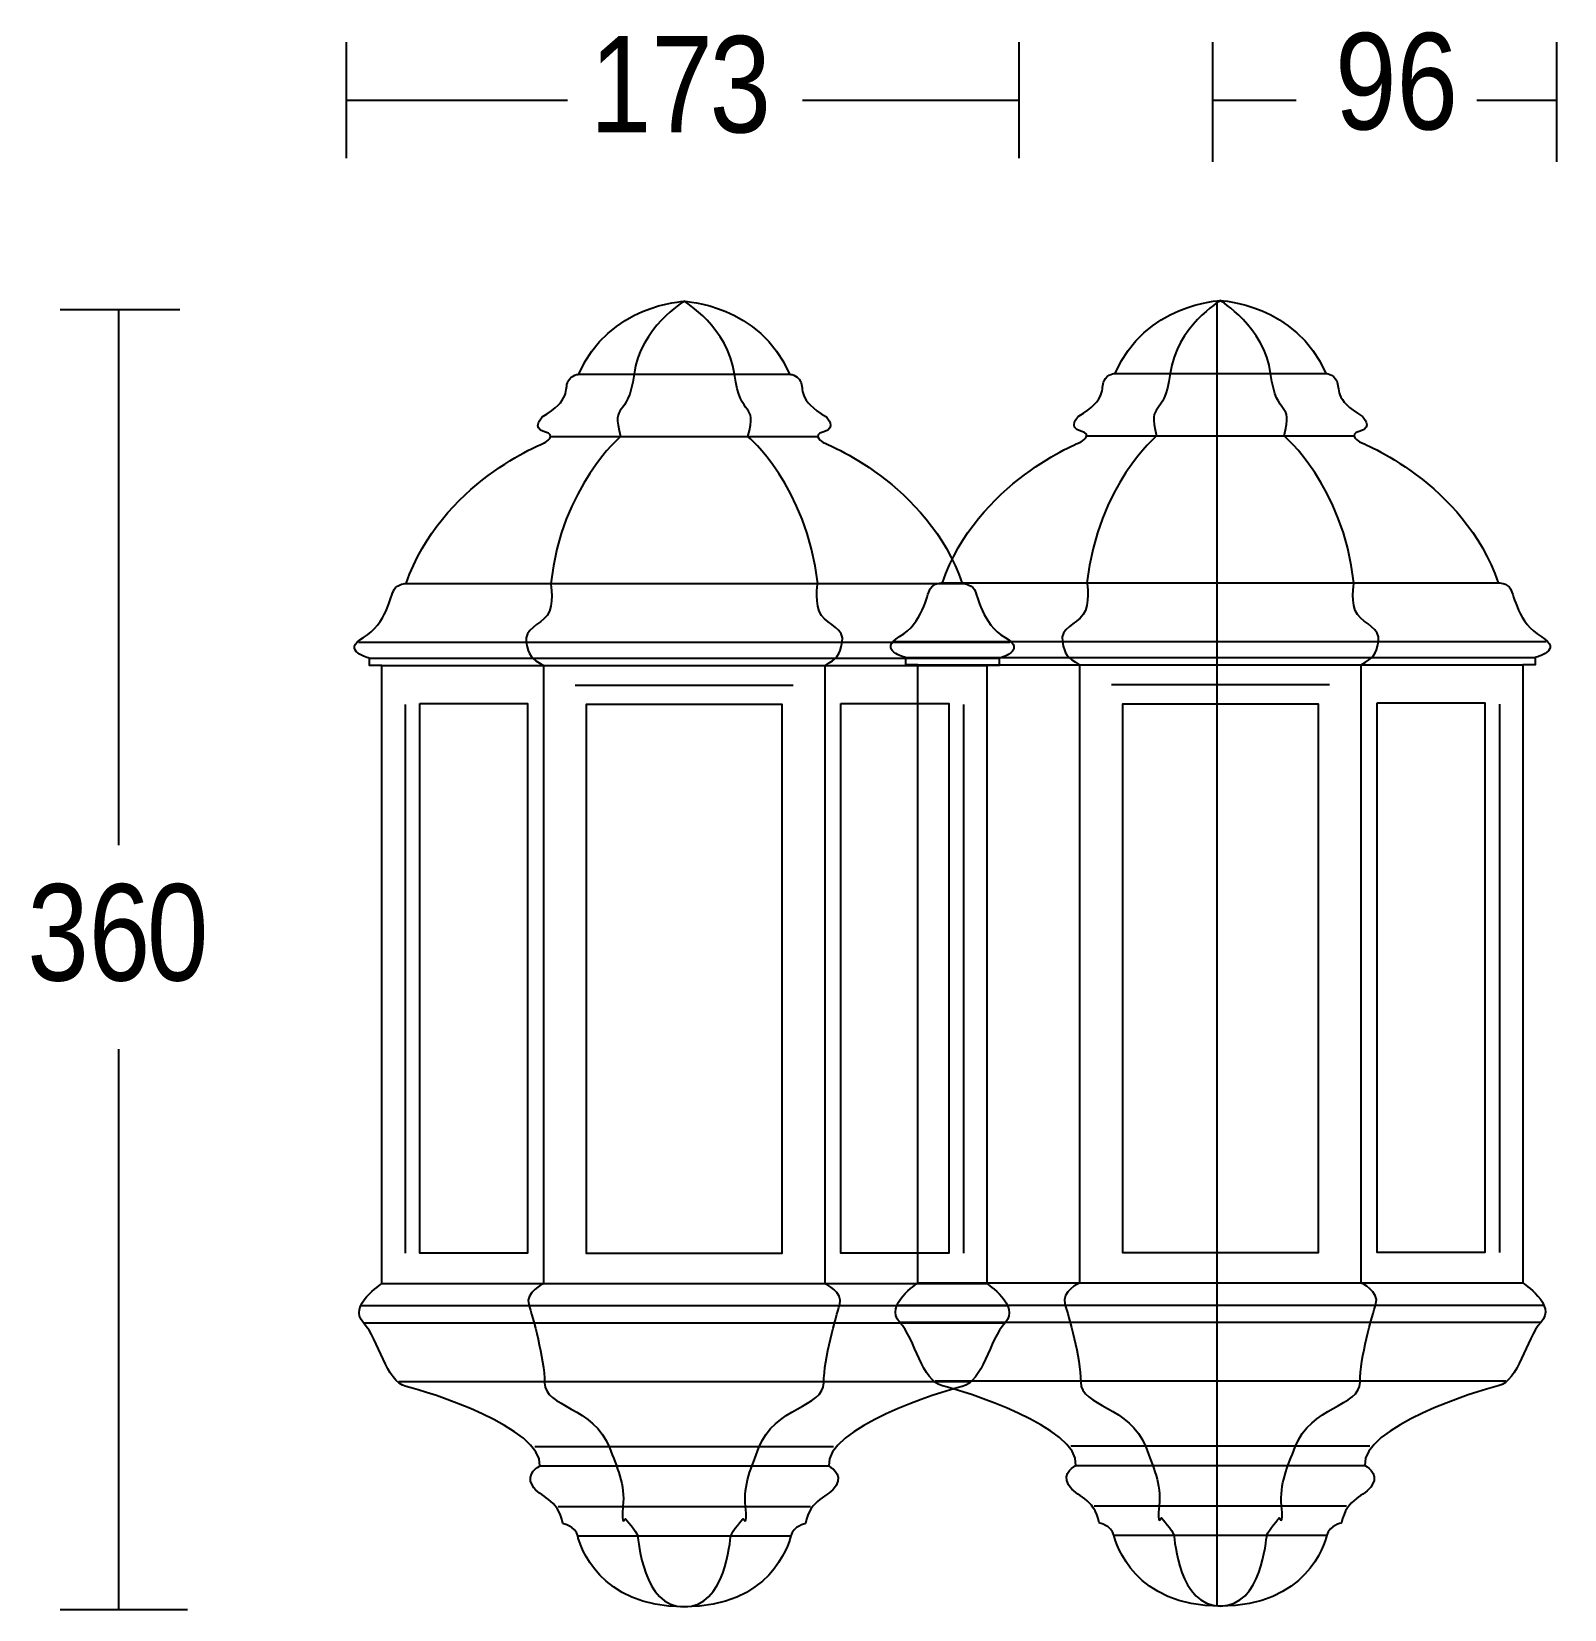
# Model space of a CAD drawing. Extents: x 4 to 156, y 2 to 158.
import ezdxf

# ---------------------------------------------------------------- set-up
doc = ezdxf.new("R2010")
doc.units = 0
doc.layers.add('LIVELLO_1', color=160, linetype='Continuous')
doc.styles.add('STD', font='txt')

# ---------------------------------------------------------------- blocks, each defined once
blk = doc.blocks.new('AI9-BLK2')
at = {"layer": 'LIVELLO_1', "color": 7}
for p, q in [((-28.2, 36.59), (26.63, 36.59)), ((-32.91, 30.79), (31.34, 30.79)), ((-31.82, 29.22), (30.26, 29.22)), ((-30.62, 28.5), (29.05, 28.5)), ((-11.54, 26.57), (9.97, 26.57)), ((26.75, 24.63), (26.75, -29.47)), ((-30.62, -32.49), (29.05, -32.49)), ((-32.67, -34.67), (31.1, -34.67)), ((-32.43, -36.36), (30.86, -36.36)), ((-28.93, -42.16), (27.36, -42.16)), ((-15.52, -48.55), (13.95, -48.55)), ((-15.04, -50.49), (13.47, -50.49)), ((-13.23, -54.47), (11.66, -54.47))]:
    blk.add_line(p, q, dxfattribs=at)
for points in [[(-11.17, 57.24), (-0.79, 57.24), (9.61, 57.24)], [(-13.95, 51.08), (-0.79, 51.08), (12.38, 51.08)], [(-11.3, -57.37), (-0.79, -57.37), (9.73, -57.37)]]:
    blk.add_lwpolyline(points, dxfattribs=at)
for points in [[(-0.79, 24.63), (-10.45, 24.63), (-10.45, -29.47), (8.88, -29.47), (8.88, 24.63)], [(14.68, 24.75), (25.3, 24.75), (25.3, -29.47), (14.68, -29.47)]]:
    blk.add_lwpolyline(points, close=True, dxfattribs=at)
for points, knots in [([(-0.79, 64.44), (-0.79, 64.44), (-8.28, 64.12), (-11.17, 57.24), (-11.17, 57.24), (-11.9, 57.24), (-12.26, 56.52), (-12.62, 55.79), (-11.9, 54.7), (-14.8, 53.01), (-14.8, 53.01), (-15.89, 51.93), (-14.56, 51.56), (-13.23, 51.2), (-14.56, 50.48), (-14.56, 50.48), (-14.56, 50.48), (-24.82, 46.49), (-28.2, 36.59), (-28.2, 36.59), (-29.05, 36.59), (-29.41, 35.98), (-29.77, 35.38), (-30.13, 32.6), (-32.43, 31.28), (-34.72, 29.95), (-31.82, 29.22), (-31.82, 29.22), (-31.82, 29.22), (-31.82, 28.5), (-31.82, 28.5), (-31.82, 28.5), (-30.62, 28.5), (-30.62, 28.5), (-30.62, 28.5), (-30.62, -32.49), (-30.62, -32.49), (-30.62, -32.49), (-34, -34.67), (-32.43, -36.36), (-30.86, -38.05), (-30.26, -42.16), (-28.2, -42.64), (-26.15, -43.12), (-14.68, -46.74), (-15.04, -50.49), (-15.04, -50.49), (-16.49, -51.21), (-15.76, -52.42), (-15.04, -53.63), (-13.23, -53.63), (-12.74, -56.17), (-12.74, -56.17), (-11.54, -56.4), (-11.3, -57.37), (-11.05, -58.34), (-9.24, -64.37), (-0.79, -64.37), (7.67, -64.37), (9.48, -58.34), (9.73, -57.37), (9.97, -56.4), (11.17, -56.17), (11.17, -56.17), (11.66, -53.63), (13.47, -53.63), (14.19, -52.42), (14.92, -51.21), (13.47, -50.49), (13.47, -50.49), (13.11, -46.74), (24.58, -43.12), (26.63, -42.64), (28.69, -42.16), (29.29, -38.05), (30.86, -36.36), (32.43, -34.67), (29.05, -32.49), (29.05, -32.49), (29.05, -32.49), (29.05, 28.5), (29.05, 28.5), (29.05, 28.5), (30.26, 28.5), (30.26, 28.5), (30.26, 28.5), (30.26, 29.22), (30.26, 29.22), (30.26, 29.22), (33.15, 29.95), (30.86, 31.28), (28.57, 32.6), (28.2, 35.38), (27.84, 35.98), (27.48, 36.59), (26.63, 36.59), (26.63, 36.59), (23.25, 46.49), (12.99, 50.48), (12.99, 50.48), (12.99, 50.48), (11.66, 51.2), (12.99, 51.56), (14.32, 51.93), (13.23, 53.01), (13.23, 53.01), (10.33, 54.7), (11.05, 55.79), (10.69, 56.52), (10.33, 57.24), (9.61, 57.24), (9.61, 57.24), (6.71, 64.12), (-0.79, 64.44), (-0.79, 64.44)], [0, 0, 0, 0, 1, 1, 1, 2, 2, 2, 3, 3, 3, 4, 4, 4, 5, 5, 5, 6, 6, 6, 7, 7, 7, 8, 8, 8, 9, 9, 9, 10, 10, 10, 11, 11, 11, 12, 12, 12, 13, 13, 13, 14, 14, 14, 15, 15, 15, 16, 16, 16, 17, 17, 17, 18, 18, 18, 19, 19, 19, 20, 20, 20, 21, 21, 21, 22, 22, 22, 23, 23, 23, 24, 24, 24, 25, 25, 25, 26, 26, 26, 27, 27, 27, 28, 28, 28, 29, 29, 29, 30, 30, 30, 31, 31, 31, 32, 32, 32, 33, 33, 33, 34, 34, 34, 35, 35, 35, 36, 36, 36, 37, 37, 37, 38, 38, 38, 38]), ([(13.11, 28.5), (14.32, 29.22), (14.56, 29.46), (14.8, 30.79), (15.04, 32.12), (13.47, 32.48), (12.75, 33.45), (12.02, 34.41), (12.38, 36.59), (12.38, 36.59), (11.3, 46.25), (5.5, 51.08), (5.5, 51.08), (6.46, 54.7), (4.77, 52.65), (4.17, 57.24), (3.56, 61.83), (-0.79, 64.44), (-0.79, 64.44), (-0.79, 64.44), (-5.14, 61.83), (-5.74, 57.24), (-6.34, 52.65), (-8.03, 54.7), (-7.07, 51.08), (-7.07, 51.08), (-12.86, 46.25), (-13.95, 36.59), (-13.95, 36.59), (-13.59, 34.41), (-14.31, 33.45), (-15.04, 32.48), (-16.61, 32.12), (-16.37, 30.79), (-16.13, 29.46), (-15.89, 29.22), (-14.68, 28.5)], [0, 0, 0, 0, 1, 1, 1, 2, 2, 2, 3, 3, 3, 4, 4, 4, 5, 5, 5, 6, 6, 6, 7, 7, 7, 8, 8, 8, 9, 9, 9, 10, 10, 10, 11, 11, 11, 12, 12, 12, 12]), ([(-14.68, 28.5), (-14.68, 28.5), (-14.68, -32.49), (-14.68, -32.49), (-14.68, -32.49), (-16.49, -33.34), (-16.13, -34.54), (-15.76, -35.75), (-14.56, -39.86), (-14.56, -42.27), (-14.56, -44.69), (-9.67, -44.64), (-8.15, -48.67), (-7.43, -50.61), (-6.59, -52.3), (-6.83, -54.47), (-7.07, -56.65), (-6.59, -55.68), (-6.59, -55.68), (-6.59, -55.68), (-5.5, -56.89), (-5.38, -57.37), (-5.26, -57.86), (-4.89, -64.37), (-0.79, -64.37), (3.32, -64.37), (3.69, -57.86), (3.81, -57.37), (3.93, -56.89), (5.02, -55.68), (5.02, -55.68), (5.02, -55.68), (5.5, -56.65), (5.26, -54.47), (5.02, -52.3), (5.86, -50.61), (6.59, -48.67), (8.1, -44.64), (12.99, -44.69), (12.99, -42.27), (12.99, -39.86), (14.19, -35.75), (14.56, -34.54), (14.92, -33.34), (13.11, -32.49), (13.11, -32.49), (13.11, -32.49), (13.11, 28.5), (13.11, 28.5)], [0, 0, 0, 0, 1, 1, 1, 2, 2, 2, 3, 3, 3, 4, 4, 4, 5, 5, 5, 6, 6, 6, 7, 7, 7, 8, 8, 8, 9, 9, 9, 10, 10, 10, 11, 11, 11, 12, 12, 12, 13, 13, 13, 14, 14, 14, 15, 15, 15, 16, 16, 16, 16])]:
    blk.add_open_spline(points, degree=3, knots=knots, dxfattribs=at)
blk = doc.blocks.new('AI9-BLK1')
at = {"layer": 'LIVELLO_1', "color": 7}
for p, q in [((-44.47, 77.11), (-44.47, 65.68)), ((21.88, 77.11), (21.88, 65.68)), ((40.98, 77.11), (40.98, 65.31)), ((74.92, 77.11), (74.92, 65.31)), ((-22.62, 71.36), (-44.47, 71.36)), ((21.88, 71.36), (0.54, 71.36)), ((49.23, 71.36), (40.98, 71.36)), ((74.92, 71.36), (67.06, 71.36)), ((41.42, 51.56), (41.42, -77.18)), ((-72.69, 50.74), (-60.86, 50.74)), ((-66.93, 50.74), (-66.93, -2.12)), ((-38.54, 23.71), (16.3, 23.71)), ((-43.24, 17.91), (21.01, 17.91)), ((-42.16, 16.34), (19.93, 16.34)), ((-40.95, 15.62), (18.72, 15.62)), ((-21.87, 13.68), (-0.37, 13.68)), ((-38.66, 11.76), (-38.66, -42.35)), ((16.42, 11.76), (16.42, -42.35)), ((-66.93, -22.23), (-66.93, -77.51)), ((-40.95, -45.37), (18.72, -45.37)), ((-43, -47.54), (20.77, -47.54)), ((-42.76, -49.24), (20.53, -49.24)), ((-39.26, -55.03), (17.03, -55.03)), ((-25.85, -61.43), (3.62, -61.43)), ((-25.37, -63.36), (3.14, -63.36)), ((-23.56, -67.35), (1.32, -67.35)), ((-72.69, -77.51), (-60.13, -77.51))]:
    blk.add_line(p, q, dxfattribs=at)
for points in [[(-21.51, 44.36), (-11.12, 44.36), (-0.73, 44.36)], [(-24.28, 38.2), (-11.12, 38.2), (2.05, 38.2)], [(-21.63, -70.25), (-11.12, -70.25), (-0.61, -70.25)]]:
    blk.add_lwpolyline(points, dxfattribs=at)
for points in [[(-37.21, 11.88), (-26.58, 11.88), (-26.58, -42.35), (-37.21, -42.35)], [(-11.12, 11.76), (-20.78, 11.76), (-20.78, -42.35), (-1.45, -42.35), (-1.45, 11.76)], [(4.34, 11.88), (14.97, 11.88), (14.97, -42.35), (4.34, -42.35)]]:
    blk.add_lwpolyline(points, close=True, dxfattribs=at)
for points, knots in [([(-11.12, 51.56), (-11.12, 51.56), (-18.61, 51.25), (-21.51, 44.36), (-21.51, 44.36), (-22.23, 44.36), (-22.59, 43.64), (-22.96, 42.91), (-22.23, 41.83), (-25.13, 40.14), (-25.13, 40.14), (-26.22, 39.05), (-24.89, 38.69), (-23.56, 38.33), (-24.89, 37.6), (-24.89, 37.6), (-24.89, 37.6), (-35.15, 33.61), (-38.54, 23.71), (-38.54, 23.71), (-39.38, 23.71), (-39.74, 23.11), (-40.11, 22.5), (-40.47, 19.73), (-42.76, 18.39), (-45.06, 17.07), (-42.16, 16.34), (-42.16, 16.34), (-42.16, 16.34), (-42.16, 15.62), (-42.16, 15.62), (-42.16, 15.62), (-40.95, 15.62), (-40.95, 15.62), (-40.95, 15.62), (-40.95, -45.37), (-40.95, -45.37), (-40.95, -45.37), (-44.33, -47.54), (-42.76, -49.24), (-41.19, -50.92), (-40.59, -55.03), (-38.54, -55.51), (-36.48, -56), (-25.01, -59.62), (-25.37, -63.36), (-25.37, -63.36), (-26.82, -64.09), (-26.1, -65.3), (-25.37, -66.5), (-23.56, -66.5), (-23.08, -69.04), (-23.08, -69.04), (-21.87, -69.28), (-21.63, -70.25), (-21.39, -71.22), (-19.57, -77.26), (-11.12, -77.26), (-2.67, -77.26), (-0.85, -71.22), (-0.61, -70.25), (-0.37, -69.28), (0.84, -69.04), (0.84, -69.04), (1.32, -66.5), (3.14, -66.5), (3.86, -65.3), (4.59, -64.09), (3.14, -63.36), (3.14, -63.36), (2.77, -59.62), (14.25, -56), (16.3, -55.51), (18.35, -55.03), (18.96, -50.92), (20.53, -49.24), (22.1, -47.54), (18.72, -45.37), (18.72, -45.37), (18.72, -45.37), (18.72, 15.62), (18.72, 15.62), (18.72, 15.62), (19.93, 15.62), (19.93, 15.62), (19.93, 15.62), (19.93, 16.34), (19.93, 16.34), (19.93, 16.34), (22.82, 17.07), (20.53, 18.39), (18.23, 19.73), (17.87, 22.5), (17.51, 23.11), (17.15, 23.71), (16.3, 23.71), (16.3, 23.71), (12.92, 33.61), (2.65, 37.6), (2.65, 37.6), (2.65, 37.6), (1.32, 38.33), (2.65, 38.69), (3.98, 39.05), (2.9, 40.14), (2.9, 40.14), (-0.01, 41.83), (0.72, 42.91), (0.36, 43.64), (-0.01, 44.36), (-0.73, 44.36), (-0.73, 44.36), (-3.63, 51.25), (-11.12, 51.56), (-11.12, 51.56)], [0, 0, 0, 0, 1, 1, 1, 2, 2, 2, 3, 3, 3, 4, 4, 4, 5, 5, 5, 6, 6, 6, 7, 7, 7, 8, 8, 8, 9, 9, 9, 10, 10, 10, 11, 11, 11, 12, 12, 12, 13, 13, 13, 14, 14, 14, 15, 15, 15, 16, 16, 16, 17, 17, 17, 18, 18, 18, 19, 19, 19, 20, 20, 20, 21, 21, 21, 22, 22, 22, 23, 23, 23, 24, 24, 24, 25, 25, 25, 26, 26, 26, 27, 27, 27, 28, 28, 28, 29, 29, 29, 30, 30, 30, 31, 31, 31, 32, 32, 32, 33, 33, 33, 34, 34, 34, 35, 35, 35, 36, 36, 36, 37, 37, 37, 38, 38, 38, 38]), ([(2.77, 15.62), (3.98, 16.34), (4.22, 16.58), (4.47, 17.91), (4.71, 19.24), (3.14, 19.6), (2.41, 20.57), (1.69, 21.54), (2.05, 23.71), (2.05, 23.71), (0.96, 33.37), (-4.83, 38.2), (-4.83, 38.2), (-3.87, 41.83), (-5.56, 39.77), (-6.16, 44.36), (-6.77, 48.95), (-11.12, 51.56), (-11.12, 51.56), (-11.12, 51.56), (-15.47, 48.95), (-16.07, 44.36), (-16.67, 39.77), (-18.37, 41.83), (-17.4, 38.2), (-17.4, 38.2), (-23.2, 33.37), (-24.28, 23.71), (-24.28, 23.71), (-23.92, 21.54), (-24.65, 20.57), (-25.37, 19.6), (-26.94, 19.24), (-26.7, 17.91), (-26.46, 16.58), (-26.22, 16.34), (-25.01, 15.62)], [0, 0, 0, 0, 1, 1, 1, 2, 2, 2, 3, 3, 3, 4, 4, 4, 5, 5, 5, 6, 6, 6, 7, 7, 7, 8, 8, 8, 9, 9, 9, 10, 10, 10, 11, 11, 11, 12, 12, 12, 12]), ([(-25.01, 15.62), (-25.01, 15.62), (-25.01, -45.37), (-25.01, -45.37), (-25.01, -45.37), (-26.82, -46.21), (-26.46, -47.42), (-26.1, -48.63), (-24.89, -52.74), (-24.89, -55.15), (-24.89, -57.57), (-20, -57.51), (-18.49, -61.55), (-17.76, -63.49), (-16.92, -65.18), (-17.16, -67.35), (-17.4, -69.52), (-16.92, -68.56), (-16.92, -68.56), (-16.92, -68.56), (-15.83, -69.77), (-15.71, -70.25), (-15.59, -70.73), (-15.22, -77.26), (-11.12, -77.26), (-7.01, -77.26), (-6.64, -70.73), (-6.52, -70.25), (-6.4, -69.77), (-5.32, -68.56), (-5.32, -68.56), (-5.32, -68.56), (-4.83, -69.52), (-5.08, -67.35), (-5.32, -65.18), (-4.47, -63.49), (-3.75, -61.55), (-2.23, -57.51), (2.65, -57.57), (2.65, -55.15), (2.65, -52.74), (3.86, -48.63), (4.22, -47.42), (4.59, -46.21), (2.77, -45.37), (2.77, -45.37), (2.77, -45.37), (2.77, 15.62), (2.77, 15.62)], [0, 0, 0, 0, 1, 1, 1, 2, 2, 2, 3, 3, 3, 4, 4, 4, 5, 5, 5, 6, 6, 6, 7, 7, 7, 8, 8, 8, 9, 9, 9, 10, 10, 10, 11, 11, 11, 12, 12, 12, 13, 13, 13, 14, 14, 14, 15, 15, 15, 16, 16, 16, 16])]:
    blk.add_open_spline(points, degree=3, knots=knots, dxfattribs=at)
blk.add_blockref('AI9-BLK2', (42.55, -12.81), dxfattribs=at)
at = {"layer": 'LIVELLO_1', "color": 7, "char_height": 9.5158, "attachment_point": 1, "style": 'STD'}
for s, insert in [('\\fArial Narrow|b0|i0;\\H9.5158;\\C7;3', (-8.62, 77.73)), ('\\fArial Narrow|b0|i0;\\H9.5158;\\C7;96', (53.08, 78.03)), ('\\fArial Narrow|b0|i0;\\H9.5158;\\C7;17', (-20.41, 77.73)), ('\\fArial Narrow|b0|i0;\\H9.5158;\\C7;36', (-75.91, -5.95)), ('\\fArial Narrow|b0|i0;\\H9.5158;\\C7;0', (-64.12, -5.95))]:
    blk.add_mtext(s, dxfattribs=dict(at, insert=insert))

msp = doc.modelspace()

# ---------------------------------------------------------------- block references
at = {"layer": 'LIVELLO_1', "color": 7}
msp.add_blockref('AI9-BLK1', (79.845428, 79.484382), dxfattribs=at)

doc.saveas('drawing.dxf')
